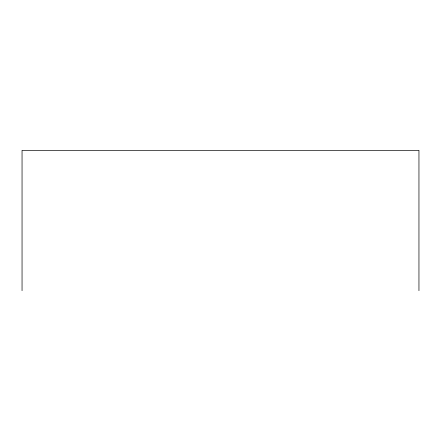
<?xml version="1.0" encoding="UTF-8"?>
<svg xmlns="http://www.w3.org/2000/svg" width="441" height="441" viewBox="0 0 441 441"><rect width="100%" height="100%" fill="white"/><g stroke="black" fill="none" stroke-linecap="round" stroke-linejoin="round"><path stroke-width="0.66" d="M418.95 290.663L418.95 150.337L22.05 150.337L22.05 290.663"/></g></svg>
